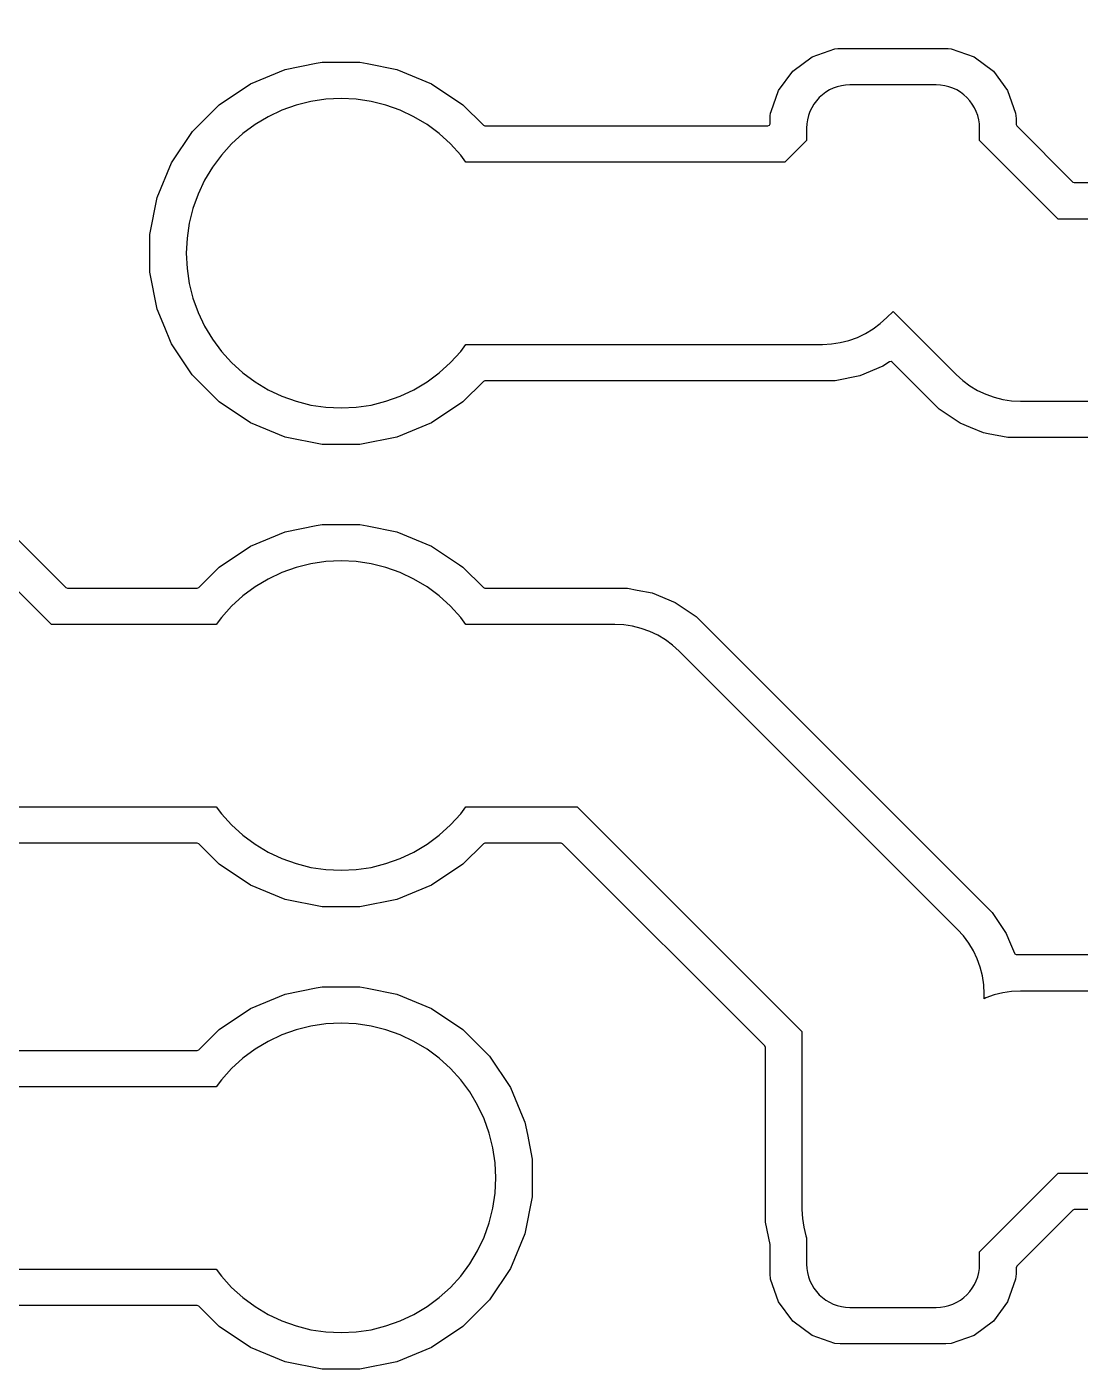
# Model space of a CAD drawing. Header units: metres. Extents: x 44.9 to 117.2, y -105.5 to -49.4.
# Drawn here: x 79.81 to 85.59, y -83.58 to -76.21 of the extents above; entities that cross this region are included whole.
import ezdxf

# ---------------------------------------------------------------- set-up
doc = ezdxf.new("R2010")
doc.units = ezdxf.units.M

msp = doc.modelspace()

# ---------------------------------------------------------------- linework, layer by layer
for points in [[(74.3299, -73.5932), (80.0228, -79.2861), (80.0309, -79.2895), (80.7441, -79.2895), (80.7522, -79.2861), (80.8643, -79.174), (80.8643, -79.174), (80.8643, -79.174), (80.8643, -79.174), (80.8643, -79.174), (80.8643, -79.174), (81.0364, -79.0591), (81.0364, -79.0591), (81.0364, -79.0591), (81.0364, -79.0591), (81.0364, -79.0591), (81.0364, -79.0591), (81.2276, -78.9799), (81.2276, -78.9799), (81.2276, -78.9799), (81.2276, -78.9799), (81.2276, -78.9799), (81.2276, -78.9799), (81.2276, -78.9799), (81.2276, -78.9799), (81.397, -78.9462), (81.4305, -78.9395), (81.4305, -78.9395), (81.4305, -78.9395), (81.4305, -78.9395), (81.4305, -78.9395), (81.4305, -78.9395), (81.6375, -78.9395), (81.6375, -78.9395), (81.6375, -78.9395), (81.6375, -78.9395), (81.6375, -78.9395), (81.6375, -78.9395), (81.6776, -78.9475), (81.8404, -78.9799), (81.8404, -78.9799), (81.8404, -78.9799), (81.8404, -78.9799), (81.8404, -78.9799), (81.8404, -78.9799), (81.8404, -78.9799), (81.8404, -78.9799), (82.0316, -79.0591), (82.0316, -79.0591), (82.0316, -79.0591), (82.0316, -79.0591), (82.0316, -79.0591), (82.0316, -79.0591), (82.1849, -79.1615), (82.2037, -79.174), (82.2037, -79.174), (82.2037, -79.174), (82.2037, -79.174), (82.2037, -79.174), (82.2037, -79.174), (82.3158, -79.2861), (82.3239, -79.2895), (83.107, -79.2895), (83.107, -79.2895), (83.107, -79.2895), (83.107, -79.2895), (83.107, -79.2895), (83.107, -79.2895), (83.1608, -79.3002), (83.2423, -79.3164), (83.2423, -79.3164), (83.2423, -79.3164), (83.2423, -79.3164), (83.2423, -79.3164), (83.2423, -79.3164), (83.3698, -79.3692), (83.3698, -79.3692), (83.3698, -79.3692), (83.3698, -79.3692), (83.3698, -79.3692), (83.3698, -79.3692), (83.4845, -79.4459), (83.4845, -79.4459), (83.4845, -79.4459), (83.4845, -79.4459), (83.4845, -79.4459), (83.4845, -79.4459), (83.4845, -79.4459), (83.4845, -79.4459), (85.0125, -80.9739), (85.1101, -81.0715), (85.1101, -81.0715), (85.1101, -81.0715), (85.1101, -81.0715), (85.1101, -81.0715), (85.1101, -81.0715), (85.1868, -81.1862), (85.1868, -81.1862), (85.1868, -81.1862), (85.1868, -81.1862), (85.1868, -81.1862), (85.1868, -81.1862), (85.2002, -81.2185), (85.221, -81.2689), (85.2322, -81.2959), (85.2347, -81.2996), (85.2428, -81.303), (86.1028, -81.303)], [(86.2222, -81.5032), (85.266, -81.5032), (85.217, -81.5057), (85.1684, -81.5129), (85.1208, -81.5248), (85.0746, -81.5413), (85.0663, -81.5453), (85.0663, -81.5453), (85.0663, -81.5453), (85.0663, -81.5453), (85.0663, -81.5453), (85.0663, -81.5453), (85.0663, -81.5453), (85.0663, -81.5453), (85.0663, -81.5453), (85.0663, -81.5453), (85.0663, -81.5453), (85.0663, -81.5453), (85.0663, -81.5453), (85.0663, -81.5453), (85.0663, -81.5453), (85.0663, -81.5453), (85.0663, -81.5453), (85.0663, -81.5453), (85.0663, -81.5453), (85.0663, -81.5453), (85.0663, -81.5453), (85.0663, -81.5453), (85.0663, -81.5453), (85.0663, -81.5453), (85.0663, -81.5453), (85.0663, -81.5453), (85.0663, -81.5453), (85.0663, -81.5453), (85.0663, -81.5453), (85.0663, -81.5453), (85.0663, -81.5453), (85.0663, -81.5453), (85.0663, -81.5453), (85.0663, -81.5453), (85.0663, -81.5453), (85.0663, -81.5453), (85.0663, -81.5453), (85.0663, -81.5453), (85.0663, -81.5453), (85.0663, -81.5453), (85.0663, -81.5453), (85.0663, -81.5453), (85.0663, -81.518), (85.0638, -81.469), (85.0566, -81.4204), (85.0447, -81.3728), (85.0282, -81.3266), (85.0072, -81.2822), (84.9819, -81.2401), (84.9527, -81.2006), (84.9197, -81.1643), (83.3917, -79.6363), (83.3554, -79.6033), (83.3159, -79.5741), (83.2738, -79.5488), (83.2294, -79.5278), (83.1832, -79.5113), (83.1832, -79.5113), (83.1356, -79.4994), (83.087, -79.4922), (83.038, -79.4897), (82.22, -79.4897), (82.22, -79.4897), (82.22, -79.4897), (82.22, -79.4897), (82.22, -79.4897), (82.22, -79.4897), (82.22, -79.4897), (82.22, -79.4897), (82.22, -79.4897), (82.22, -79.4897), (82.22, -79.4897), (82.22, -79.4897), (82.22, -79.4897), (82.22, -79.4897), (82.22, -79.4897), (82.22, -79.4897), (82.22, -79.4897), (82.22, -79.4897), (82.22, -79.4897), (82.22, -79.4897), (82.22, -79.4897), (82.22, -79.4897), (82.1911, -79.4508), (82.135, -79.389), (82.0732, -79.3329), (82.0062, -79.2833), (81.9347, -79.2404), (81.8593, -79.2047), (81.7807, -79.1766), (81.7807, -79.1766), (81.6998, -79.1563), (81.6173, -79.1441), (81.534, -79.14), (81.4507, -79.1441), (81.3682, -79.1563), (81.2873, -79.1766), (81.2087, -79.2047), (81.1333, -79.2404), (81.0618, -79.2833), (80.9948, -79.3329), (80.933, -79.389), (80.8769, -79.4508), (80.848, -79.4897), (80.848, -79.4897), (80.848, -79.4897), (80.848, -79.4897), (80.848, -79.4897), (80.848, -79.4897), (80.848, -79.4897), (80.848, -79.4897), (80.848, -79.4897), (80.848, -79.4897), (80.848, -79.4897), (80.848, -79.4897), (80.848, -79.4897), (80.848, -79.4897), (80.848, -79.4897), (80.848, -79.4897), (80.848, -79.4897), (80.848, -79.4897), (80.848, -79.4897), (80.848, -79.4897), (80.848, -79.4897), (80.848, -79.4897), (79.9432, -79.4897), (79.9432, -79.4897), (79.9432, -79.4897), (79.9432, -79.4897), (79.9432, -79.4897), (79.9432, -79.4897), (79.9432, -79.4897), (79.9432, -79.4897), (79.9432, -79.4897), (79.9432, -79.4897), (79.9432, -79.4897), (79.9432, -79.4897), (79.9432, -79.4897), (79.9432, -79.4897), (79.9432, -79.4897), (79.9432, -79.4897), (79.9432, -79.4897), (79.9432, -79.4897), (74.1254, -73.672)], [(80.4835, -77.3465), (80.5239, -77.1436), (80.5239, -77.1436), (80.5239, -77.1436), (80.5239, -77.1436), (80.5239, -77.1436), (80.5239, -77.1436), (80.5239, -77.1436), (80.5239, -77.1436), (80.6031, -76.9524), (80.6031, -76.9524), (80.6031, -76.9524), (80.6031, -76.9524), (80.6031, -76.9524), (80.6031, -76.9524), (80.718, -76.7803), (80.718, -76.7803), (80.718, -76.7803), (80.718, -76.7803), (80.718, -76.7803), (80.718, -76.7803), (80.8643, -76.634), (80.8643, -76.634), (80.8643, -76.634), (80.8643, -76.634), (80.8643, -76.634), (80.8643, -76.634), (81.0364, -76.5191), (81.0364, -76.5191), (81.0364, -76.5191), (81.0364, -76.5191), (81.0364, -76.5191), (81.0364, -76.5191), (81.2276, -76.4399), (81.2276, -76.4399), (81.2276, -76.4399), (81.2276, -76.4399), (81.2276, -76.4399), (81.2276, -76.4399), (81.2276, -76.4399), (81.2276, -76.4399), (81.397, -76.4062), (81.4305, -76.3995), (81.4305, -76.3995), (81.4305, -76.3995), (81.4305, -76.3995), (81.4305, -76.3995), (81.4305, -76.3995), (81.6375, -76.3995), (81.6375, -76.3995), (81.6375, -76.3995), (81.6375, -76.3995), (81.6375, -76.3995), (81.6375, -76.3995), (81.6776, -76.4075), (81.8404, -76.4399), (81.8404, -76.4399), (81.8404, -76.4399), (81.8404, -76.4399), (81.8404, -76.4399), (81.8404, -76.4399), (81.8404, -76.4399), (81.8404, -76.4399), (82.0316, -76.5191), (82.0316, -76.5191), (82.0316, -76.5191), (82.0316, -76.5191), (82.0316, -76.5191), (82.0316, -76.5191), (82.2037, -76.634), (82.2037, -76.634), (82.2037, -76.634), (82.2037, -76.634), (82.2037, -76.634), (82.2037, -76.634), (82.2037, -76.634), (82.2037, -76.634), (82.3158, -76.7461), (82.3239, -76.7495), (83.879, -76.7495), (83.8871, -76.7461), (83.8905, -76.738), (83.8905, -76.7097), (83.8905, -76.7097), (83.8905, -76.7097), (83.8905, -76.7097), (83.8918, -76.6957), (83.8933, -76.6802), (83.8933, -76.6802), (83.8933, -76.6802), (83.8933, -76.6802), (83.8933, -76.6802), (83.8933, -76.6802), (83.8964, -76.6711), (83.9369, -76.5555), (83.9369, -76.5555), (83.9369, -76.5555), (83.9369, -76.5555), (83.9369, -76.5555), (83.9369, -76.5555), (83.9369, -76.5555), (83.9369, -76.5555), (84.0153, -76.4493), (84.0153, -76.4493), (84.0153, -76.4493), (84.0153, -76.4493), (84.0153, -76.4493), (84.0153, -76.4493), (84.0153, -76.4493), (84.0153, -76.4493), (84.0153, -76.4493), (84.0153, -76.4493), (84.0153, -76.4493), (84.0153, -76.4493), (84.1215, -76.3709), (84.1215, -76.3709), (84.1215, -76.3709), (84.1215, -76.3709), (84.1215, -76.3709), (84.1215, -76.3709), (84.1215, -76.3709), (84.1215, -76.3709), (84.2461, -76.3273), (84.2461, -76.3273), (84.2461, -76.3273), (84.2461, -76.3273), (84.2461, -76.3273), (84.2461, -76.3273), (84.2461, -76.3273), (84.2461, -76.3273), (84.2461, -76.3273), (84.2461, -76.3273), (84.2461, -76.3273), (84.2461, -76.3273), (84.2461, -76.3273), (84.2461, -76.3273), (84.2461, -76.3273), (84.2461, -76.3273), (84.2461, -76.3273), (84.2461, -76.3273), (84.2461, -76.3273), (84.2462, -76.3273), (84.2617, -76.3258), (84.2757, -76.3245), (84.2757, -76.3245), (84.2757, -76.3245), (84.2757, -76.3245), (84.8563, -76.3245), (84.8563, -76.3245), (84.8563, -76.3245), (84.8563, -76.3245), (84.8679, -76.3256), (84.8858, -76.3273), (84.8858, -76.3273), (84.8858, -76.3273), (84.8858, -76.3273), (84.8858, -76.3273), (84.8858, -76.3273), (85.0105, -76.3709), (85.0105, -76.3709), (85.0105, -76.3709), (85.0105, -76.3709), (85.0105, -76.3709), (85.0105, -76.3709), (85.0105, -76.3709), (85.0105, -76.3709), (85.1167, -76.4493), (85.1167, -76.4493), (85.1167, -76.4493), (85.1167, -76.4493), (85.1167, -76.4493), (85.1167, -76.4493), (85.1167, -76.4493), (85.1167, -76.4493), (85.1951, -76.5555), (85.1951, -76.5555), (85.1951, -76.5555), (85.1951, -76.5555), (85.1951, -76.5555), (85.1951, -76.5555), (85.1951, -76.5555), (85.1951, -76.5555), (85.2387, -76.6802), (85.2387, -76.6802), (85.2387, -76.6802), (85.2387, -76.6802), (85.2387, -76.6802), (85.2387, -76.6802), (85.2415, -76.7097), (85.2415, -76.7097), (85.2415, -76.7097), (85.2415, -76.7097), (85.2415, -76.7426), (85.2449, -76.7507), (85.5528, -77.0586), (85.5609, -77.062), (85.8488, -77.062)], [(85.9682, -77.2622), (85.4732, -77.2622), (85.4732, -77.2622), (85.4732, -77.2622), (85.4732, -77.2622), (85.4732, -77.2622), (85.4732, -77.2622), (85.4732, -77.2622), (85.4732, -77.2622), (85.4732, -77.2622), (85.4732, -77.2622), (85.4732, -77.2622), (85.4732, -77.2622), (85.4732, -77.2622), (85.4732, -77.2622), (85.4732, -77.2622), (85.4732, -77.2622), (85.4732, -77.2622), (85.4732, -77.2622), (85.041, -76.83), (85.041, -76.83), (85.041, -76.83), (85.041, -76.83), (85.041, -76.83), (85.041, -76.83), (85.041, -76.83), (85.041, -76.83), (85.041, -76.83), (85.041, -76.83), (85.041, -76.83), (85.041, -76.83), (85.041, -76.83), (85.041, -76.83), (85.041, -76.83), (85.041, -76.83), (85.041, -76.83), (85.041, -76.83), (85.041, -76.7625), (85.0399, -76.7392), (85.0364, -76.7162), (85.0308, -76.6936), (85.0229, -76.6716), (85.013, -76.6505), (85.001, -76.6306), (84.9871, -76.6118), (84.9714, -76.5946), (84.9542, -76.5789), (84.9354, -76.565), (84.9155, -76.553), (84.8944, -76.5431), (84.8724, -76.5352), (84.8724, -76.5352), (84.8498, -76.5296), (84.8268, -76.5261), (84.8035, -76.525), (84.3285, -76.525), (84.3052, -76.5261), (84.2822, -76.5296), (84.2596, -76.5352), (84.2376, -76.5431), (84.2165, -76.553), (84.1966, -76.565), (84.1778, -76.5789), (84.1606, -76.5946), (84.1449, -76.6118), (84.131, -76.6306), (84.119, -76.6505), (84.1091, -76.6716), (84.1012, -76.6936), (84.1012, -76.6936), (84.0956, -76.7162), (84.0921, -76.7392), (84.091, -76.7625), (84.091, -76.83), (84.091, -76.83), (84.091, -76.83), (84.091, -76.83), (84.091, -76.83), (84.091, -76.83), (84.091, -76.83), (84.091, -76.83), (84.091, -76.83), (84.091, -76.83), (84.091, -76.83), (84.091, -76.83), (84.091, -76.83), (84.091, -76.83), (84.091, -76.83), (84.091, -76.83), (84.091, -76.83), (84.091, -76.83), (83.9713, -76.9497), (83.9713, -76.9497), (83.9713, -76.9497), (83.9713, -76.9497), (83.9713, -76.9497), (83.9713, -76.9497), (83.9713, -76.9497), (83.9713, -76.9497), (83.9713, -76.9497), (83.9713, -76.9497), (83.9713, -76.9497), (83.9713, -76.9497), (83.9713, -76.9497), (83.9713, -76.9497), (83.9713, -76.9497), (83.9713, -76.9497), (83.9713, -76.9497), (83.9713, -76.9497), (82.22, -76.9497), (82.22, -76.9497), (82.22, -76.9497), (82.22, -76.9497), (82.22, -76.9497), (82.22, -76.9497), (82.22, -76.9497), (82.22, -76.9497), (82.22, -76.9497), (82.22, -76.9497), (82.22, -76.9497), (82.22, -76.9497), (82.22, -76.9497), (82.22, -76.9497), (82.22, -76.9497), (82.22, -76.9497), (82.22, -76.9497), (82.22, -76.9497), (82.22, -76.9497), (82.22, -76.9497), (82.22, -76.9497), (82.22, -76.9497), (82.1911, -76.9108), (82.135, -76.849), (82.0732, -76.7929), (82.0062, -76.7433), (81.9347, -76.7004), (81.8593, -76.6647), (81.7807, -76.6366), (81.7807, -76.6366), (81.6998, -76.6163), (81.6173, -76.6041), (81.534, -76.6), (81.4507, -76.6041), (81.3682, -76.6163), (81.2873, -76.6366), (81.2087, -76.6647), (81.1333, -76.7004), (81.0618, -76.7433), (80.9948, -76.7929), (80.933, -76.849), (80.8769, -76.9108), (80.8273, -76.9778), (80.7844, -77.0493), (80.7487, -77.1247), (80.7206, -77.2033), (80.7206, -77.2033), (80.7003, -77.2842), (80.6881, -77.3667), (80.684, -77.45), (80.6881, -77.5333)], [(85.8488, -78.463), (85.197, -78.463), (85.197, -78.463), (85.197, -78.463), (85.197, -78.463), (85.197, -78.463), (85.197, -78.463), (85.0886, -78.4414), (85.0617, -78.4361), (85.0617, -78.4361), (85.0617, -78.4361), (85.0617, -78.4361), (85.0617, -78.4361), (85.0617, -78.4361), (84.9913, -78.4069), (84.9342, -78.3833), (84.9342, -78.3833), (84.9342, -78.3833), (84.9342, -78.3833), (84.9342, -78.3833), (84.9342, -78.3833), (84.8195, -78.3066), (84.8195, -78.3066), (84.8195, -78.3066), (84.8195, -78.3066), (84.8195, -78.3066), (84.8195, -78.3066), (84.6429, -78.1301), (84.5609, -78.0481), (84.555, -78.0449), (84.5464, -78.0467), (84.5103, -78.0708), (84.5103, -78.0708), (84.5103, -78.0708), (84.5103, -78.0708), (84.5103, -78.0708), (84.5103, -78.0708), (84.3828, -78.1236), (84.3828, -78.1236), (84.3828, -78.1236), (84.3828, -78.1236), (84.3828, -78.1236), (84.3828, -78.1236), (84.2475, -78.1505), (84.2475, -78.1505), (84.2475, -78.1505), (84.2475, -78.1505), (84.2475, -78.1505), (84.2475, -78.1505), (82.3239, -78.1505), (82.3158, -78.1539), (82.2037, -78.266), (82.2037, -78.266), (82.2037, -78.266), (82.2037, -78.266), (82.2037, -78.266), (82.2037, -78.266), (82.0316, -78.3809), (82.0316, -78.3809), (82.0316, -78.3809), (82.0316, -78.3809), (82.0316, -78.3809), (82.0316, -78.3809), (81.8404, -78.4601), (81.8404, -78.4601), (81.8404, -78.4601), (81.8404, -78.4601), (81.8404, -78.4601), (81.8404, -78.4601), (81.6375, -78.5005), (81.6375, -78.5005), (81.6375, -78.5005), (81.6375, -78.5005), (81.6375, -78.5005), (81.6375, -78.5005), (81.4305, -78.5005), (81.4305, -78.5005), (81.4305, -78.5005), (81.4305, -78.5005), (81.4305, -78.5005), (81.4305, -78.5005), (81.2276, -78.4601), (81.2276, -78.4601), (81.2276, -78.4601), (81.2276, -78.4601), (81.2276, -78.4601), (81.2276, -78.4601), (81.0364, -78.3809), (81.0364, -78.3809), (81.0364, -78.3809), (81.0364, -78.3809), (81.0364, -78.3809), (81.0364, -78.3809), (80.8643, -78.266), (80.8643, -78.266), (80.8643, -78.266), (80.8643, -78.266), (80.8643, -78.266), (80.8643, -78.266), (80.718, -78.1197), (80.718, -78.1197), (80.718, -78.1197), (80.718, -78.1197), (80.718, -78.1197), (80.718, -78.1197), (80.7164, -78.1173), (80.6031, -77.9476), (80.6031, -77.9476), (80.6031, -77.9476), (80.6031, -77.9476), (80.6031, -77.9476), (80.6031, -77.9476), (80.598, -77.9353), (80.5655, -77.8569), (80.5239, -77.7564), (80.5239, -77.7564), (80.5239, -77.7564), (80.5239, -77.7564), (80.5239, -77.7564), (80.5239, -77.7564), (80.5239, -77.7564), (80.5239, -77.7564), (80.4835, -77.5535), (80.4835, -77.5535), (80.4835, -77.5535), (80.4835, -77.5535), (80.4835, -77.5535), (80.4835, -77.5535), (80.4835, -77.3465), (80.4835, -77.3465), (80.4835, -77.3465), (80.4835, -77.3465), (80.4835, -77.3465), (80.4835, -77.3465)], [(80.6881, -77.5333), (80.7003, -77.6158), (80.7206, -77.6967), (80.7487, -77.7753), (80.7844, -77.8507), (80.8273, -77.9222), (80.8769, -77.9892), (80.933, -78.051), (80.9948, -78.1071), (81.0618, -78.1567), (81.1333, -78.1996), (81.2087, -78.2353), (81.2873, -78.2634), (81.2873, -78.2634), (81.3682, -78.2837), (81.4507, -78.2959), (81.534, -78.3), (81.6173, -78.2959), (81.6998, -78.2837), (81.7807, -78.2634), (81.8593, -78.2353), (81.9347, -78.1996), (82.0062, -78.1567), (82.0732, -78.1071), (82.135, -78.051), (82.1911, -77.9892), (82.22, -77.9503), (82.22, -77.9503), (82.22, -77.9503), (82.22, -77.9503), (82.22, -77.9503), (82.22, -77.9503), (82.22, -77.9503), (82.22, -77.9503), (82.22, -77.9503), (82.22, -77.9503), (82.22, -77.9503), (82.22, -77.9503), (82.22, -77.9503), (82.22, -77.9503), (82.22, -77.9503), (82.22, -77.9503), (82.22, -77.9503), (82.22, -77.9503), (82.22, -77.9503), (82.22, -77.9503), (82.22, -77.9503), (82.22, -77.9503), (84.1785, -77.9503), (84.2275, -77.9478), (84.2761, -77.9406), (84.3237, -77.9287), (84.3699, -77.9122), (84.4143, -77.8912), (84.4564, -77.8659), (84.4959, -77.8367), (84.5322, -77.8037), (84.566, -77.77), (84.566, -77.77), (84.566, -77.77), (84.566, -77.77), (84.566, -77.77), (84.566, -77.77), (84.566, -77.77), (84.566, -77.77), (84.566, -77.77), (84.566, -77.77), (84.566, -77.77), (84.566, -77.77), (84.566, -77.77), (84.566, -77.77), (84.566, -77.77), (84.566, -77.77), (84.566, -77.77), (84.566, -77.77), (84.566, -77.77), (84.566, -77.77), (84.566, -77.77), (84.566, -77.77), (84.566, -77.77), (84.566, -77.77), (84.566, -77.77), (84.566, -77.77), (84.566, -77.77), (84.566, -77.77), (84.566, -77.77), (84.566, -77.77), (84.566, -77.77), (84.566, -77.77), (84.566, -77.77), (84.566, -77.77), (84.9123, -78.1162), (84.9486, -78.1492), (84.9881, -78.1784), (85.0302, -78.2037), (85.0746, -78.2247), (85.1208, -78.2412), (85.1208, -78.2412), (85.1684, -78.2531), (85.217, -78.2603), (85.266, -78.2628), (85.9682, -78.2628)], [(79.736, -80.4903), (80.848, -80.4903), (80.848, -80.4903), (80.848, -80.4903), (80.848, -80.4903), (80.848, -80.4903), (80.848, -80.4903), (80.848, -80.4903), (80.848, -80.4903), (80.848, -80.4903), (80.848, -80.4903), (80.848, -80.4903), (80.848, -80.4903), (80.848, -80.4903), (80.848, -80.4903), (80.848, -80.4903), (80.848, -80.4903), (80.848, -80.4903), (80.848, -80.4903), (80.848, -80.4903), (80.848, -80.4903), (80.848, -80.4903), (80.848, -80.4903), (80.8769, -80.5292), (80.933, -80.591), (80.9948, -80.6471), (81.0618, -80.6967), (81.1333, -80.7396), (81.2087, -80.7753), (81.2873, -80.8034), (81.2873, -80.8034), (81.3682, -80.8237), (81.4507, -80.8359), (81.534, -80.84), (81.6173, -80.8359), (81.6998, -80.8237), (81.7807, -80.8034), (81.8593, -80.7753), (81.9347, -80.7396), (82.0062, -80.6967), (82.0732, -80.6471), (82.135, -80.591), (82.1911, -80.5292), (82.22, -80.4903), (82.22, -80.4903), (82.22, -80.4903), (82.22, -80.4903), (82.22, -80.4903), (82.22, -80.4903), (82.22, -80.4903), (82.22, -80.4903), (82.22, -80.4903), (82.22, -80.4903), (82.22, -80.4903), (82.22, -80.4903), (82.22, -80.4903), (82.22, -80.4903), (82.22, -80.4903), (82.22, -80.4903), (82.22, -80.4903), (82.22, -80.4903), (82.22, -80.4903), (82.22, -80.4903), (82.22, -80.4903), (82.22, -80.4903), (82.8308, -80.4903), (82.8308, -80.4903), (82.8308, -80.4903), (82.8308, -80.4903), (82.8308, -80.4903), (82.8308, -80.4903), (82.8308, -80.4903), (82.8308, -80.4903), (82.8308, -80.4903), (82.8308, -80.4903), (82.8308, -80.4903), (82.8308, -80.4903), (82.8308, -80.4903), (82.8308, -80.4903), (82.8308, -80.4903), (82.8308, -80.4903), (82.8308, -80.4903), (82.8308, -80.4903), (84.0657, -81.7252), (84.0657, -81.7252), (84.0657, -81.7252), (84.0657, -81.7252), (84.0657, -81.7252), (84.0657, -81.7252), (84.0657, -81.7252), (84.0657, -81.7252), (84.0657, -81.7252), (84.0657, -81.7252), (84.0657, -81.7252), (84.0657, -81.7252), (84.0657, -81.7252), (84.0657, -81.7252), (84.0657, -81.7252), (84.0657, -81.7252), (84.0657, -81.7252), (84.0657, -81.7252), (84.0657, -82.7035), (84.0682, -82.7525), (84.0754, -82.8011), (84.0873, -82.8487), (84.091, -82.8591), (84.091, -82.8591), (84.091, -82.8591), (84.091, -82.8591), (84.091, -82.8591), (84.091, -82.8591), (84.091, -82.8591), (84.091, -82.8591), (84.091, -83.0035), (84.0921, -83.0268), (84.0956, -83.0498), (84.1012, -83.0724), (84.1091, -83.0944), (84.119, -83.1155), (84.131, -83.1354), (84.1449, -83.1542), (84.1606, -83.1714), (84.1778, -83.1871), (84.1966, -83.201), (84.2165, -83.213), (84.2376, -83.2229), (84.2596, -83.2308), (84.2596, -83.2308), (84.2822, -83.2364), (84.3052, -83.2399), (84.3285, -83.241), (84.8035, -83.241), (84.8268, -83.2399), (84.8498, -83.2364), (84.8724, -83.2308), (84.8944, -83.2229), (84.9155, -83.213), (84.9354, -83.201), (84.9542, -83.1871), (84.9714, -83.1714), (84.9871, -83.1542), (85.001, -83.1354), (85.013, -83.1155), (85.0229, -83.0944), (85.0308, -83.0724), (85.0308, -83.0724), (85.0364, -83.0498), (85.0399, -83.0268), (85.041, -83.0035), (85.041, -82.936), (85.041, -82.936), (85.041, -82.936), (85.041, -82.936), (85.041, -82.936), (85.041, -82.936), (85.041, -82.936), (85.041, -82.936), (85.041, -82.936), (85.041, -82.936), (85.041, -82.936), (85.041, -82.936), (85.041, -82.936), (85.041, -82.936), (85.041, -82.936), (85.041, -82.936), (85.041, -82.936), (85.041, -82.936), (85.4732, -82.5038), (85.4732, -82.5038), (85.4732, -82.5038), (85.4732, -82.5038), (85.4732, -82.5038), (85.4732, -82.5038), (85.4732, -82.5038), (85.4732, -82.5038), (85.4732, -82.5038), (85.4732, -82.5038), (85.4732, -82.5038), (85.4732, -82.5038), (85.4732, -82.5038), (85.4732, -82.5038), (85.4732, -82.5038), (85.4732, -82.5038), (85.4732, -82.5038), (85.4732, -82.5038), (86.2222, -82.5038)], [(86.1028, -82.704), (85.5609, -82.704), (85.5528, -82.7074), (85.2449, -83.0153), (85.2415, -83.0234), (85.2415, -83.0563), (85.2415, -83.0563), (85.2415, -83.0563), (85.2415, -83.0563), (85.2387, -83.0858), (85.2387, -83.0858), (85.2387, -83.0858), (85.2387, -83.0858), (85.2387, -83.0858), (85.2387, -83.0858), (85.1951, -83.2105), (85.1951, -83.2105), (85.1951, -83.2105), (85.1951, -83.2105), (85.1951, -83.2105), (85.1951, -83.2105), (85.1951, -83.2105), (85.1951, -83.2105), (85.1167, -83.3167), (85.1167, -83.3167), (85.1167, -83.3167), (85.1167, -83.3167), (85.1167, -83.3167), (85.1167, -83.3167), (85.1167, -83.3167), (85.1167, -83.3167), (85.0105, -83.3951), (85.0105, -83.3951), (85.0105, -83.3951), (85.0105, -83.3951), (85.0105, -83.3951), (85.0105, -83.3951), (85.0105, -83.3951), (85.0105, -83.3951), (84.8858, -83.4387), (84.8858, -83.4387), (84.8858, -83.4387), (84.8858, -83.4387), (84.8858, -83.4387), (84.8858, -83.4387), (84.8563, -83.4415), (84.8563, -83.4415), (84.8563, -83.4415), (84.8563, -83.4415), (84.2757, -83.4415), (84.2757, -83.4415), (84.2757, -83.4415), (84.2757, -83.4415), (84.2462, -83.4387), (84.2462, -83.4387), (84.2462, -83.4387), (84.2462, -83.4387), (84.2462, -83.4387), (84.2462, -83.4387), (84.1215, -83.3951), (84.1215, -83.3951), (84.1215, -83.3951), (84.1215, -83.3951), (84.1215, -83.3951), (84.1215, -83.3951), (84.1215, -83.3951), (84.1215, -83.3951), (84.0153, -83.3167), (84.0153, -83.3167), (84.0153, -83.3167), (84.0153, -83.3167), (84.0153, -83.3167), (84.0153, -83.3167), (84.0153, -83.3167), (84.0153, -83.3167), (83.9369, -83.2105), (83.9369, -83.2105), (83.9369, -83.2105), (83.9369, -83.2105), (83.9369, -83.2105), (83.9369, -83.2105), (83.9369, -83.2105), (83.9369, -83.2105), (83.8933, -83.0858), (83.8933, -83.0858), (83.8933, -83.0858), (83.8933, -83.0858), (83.8933, -83.0858), (83.8933, -83.0858), (83.8905, -83.0563), (83.8905, -83.0563), (83.8905, -83.0563), (83.8905, -83.0563), (83.8905, -82.8993), (83.8903, -82.8971), (83.89, -82.8957), (83.8655, -82.7725), (83.8655, -82.7725), (83.8655, -82.7725), (83.8655, -82.7725), (83.8655, -82.7725), (83.8655, -82.7725), (83.8655, -81.8129), (83.8621, -81.8048), (82.7512, -80.6939), (82.7431, -80.6905), (82.3239, -80.6905), (82.3158, -80.6939), (82.2037, -80.806), (82.2037, -80.806), (82.2037, -80.806), (82.2037, -80.806), (82.2037, -80.806), (82.2037, -80.806), (82.0316, -80.9209), (82.0316, -80.9209), (82.0316, -80.9209), (82.0316, -80.9209), (82.0316, -80.9209), (82.0316, -80.9209), (81.8404, -81.0001), (81.8404, -81.0001), (81.8404, -81.0001), (81.8404, -81.0001), (81.8404, -81.0001), (81.8404, -81.0001), (81.6375, -81.0405), (81.6375, -81.0405), (81.6375, -81.0405), (81.6375, -81.0405), (81.6375, -81.0405), (81.6375, -81.0405), (81.4305, -81.0405), (81.4305, -81.0405), (81.4305, -81.0405), (81.4305, -81.0405), (81.4305, -81.0405), (81.4305, -81.0405), (81.2276, -81.0001), (81.2276, -81.0001), (81.2276, -81.0001), (81.2276, -81.0001), (81.2276, -81.0001), (81.2276, -81.0001), (81.0364, -80.9209), (81.0364, -80.9209), (81.0364, -80.9209), (81.0364, -80.9209), (81.0364, -80.9209), (81.0364, -80.9209), (80.8643, -80.806), (80.8643, -80.806), (80.8643, -80.806), (80.8643, -80.806), (80.8643, -80.806), (80.8643, -80.806), (80.7522, -80.6939), (80.7441, -80.6905), (79.667, -80.6905)], [(77.4909, -81.8295), (80.7441, -81.8295), (80.7522, -81.8261), (80.8643, -81.714), (80.8643, -81.714), (80.8643, -81.714), (80.8643, -81.714), (80.8643, -81.714), (80.8643, -81.714), (81.0364, -81.5991), (81.0364, -81.5991), (81.0364, -81.5991), (81.0364, -81.5991), (81.0364, -81.5991), (81.0364, -81.5991), (81.2276, -81.5199), (81.2276, -81.5199), (81.2276, -81.5199), (81.2276, -81.5199), (81.2276, -81.5199), (81.2276, -81.5199), (81.2276, -81.5199), (81.2276, -81.5199), (81.397, -81.4862), (81.4305, -81.4795), (81.4305, -81.4795), (81.4305, -81.4795), (81.4305, -81.4795), (81.4305, -81.4795), (81.4305, -81.4795), (81.6375, -81.4795), (81.6375, -81.4795), (81.6375, -81.4795), (81.6375, -81.4795), (81.6375, -81.4795), (81.6375, -81.4795), (81.6776, -81.4875), (81.8404, -81.5199), (81.8404, -81.5199), (81.8404, -81.5199), (81.8404, -81.5199), (81.8404, -81.5199), (81.8404, -81.5199), (81.8404, -81.5199), (81.8404, -81.5199), (82.0316, -81.5991), (82.0316, -81.5991), (82.0316, -81.5991), (82.0316, -81.5991), (82.0316, -81.5991), (82.0316, -81.5991), (82.2037, -81.714), (82.2037, -81.714), (82.2037, -81.714), (82.2037, -81.714), (82.2037, -81.714), (82.2037, -81.714), (82.2037, -81.714), (82.2037, -81.714), (82.35, -81.8603), (82.35, -81.8603), (82.35, -81.8603), (82.35, -81.8603), (82.35, -81.8603), (82.35, -81.8603), (82.4649, -82.0324), (82.4649, -82.0324), (82.4649, -82.0324), (82.4649, -82.0324), (82.4649, -82.0324), (82.4649, -82.0324), (82.5295, -82.1883), (82.5441, -82.2236), (82.5441, -82.2236), (82.5441, -82.2236), (82.5441, -82.2236), (82.5441, -82.2236), (82.5441, -82.2236), (82.5441, -82.2236), (82.5441, -82.2236), (82.5576, -82.2913), (82.5845, -82.4265), (82.5845, -82.4265), (82.5845, -82.4265), (82.5845, -82.4265), (82.5845, -82.4265), (82.5845, -82.4265), (82.5845, -82.6335), (82.5845, -82.6335), (82.5845, -82.6335), (82.5845, -82.6335), (82.5845, -82.6335), (82.5845, -82.6335), (82.5441, -82.8364), (82.5441, -82.8364), (82.5441, -82.8364), (82.5441, -82.8364), (82.5441, -82.8364), (82.5441, -82.8364), (82.4649, -83.0276), (82.4649, -83.0276), (82.4649, -83.0276), (82.4649, -83.0276), (82.4649, -83.0276), (82.4649, -83.0276), (82.35, -83.1997), (82.35, -83.1997), (82.35, -83.1997), (82.35, -83.1997), (82.35, -83.1997), (82.35, -83.1997), (82.2037, -83.346), (82.2037, -83.346), (82.2037, -83.346), (82.2037, -83.346), (82.2037, -83.346), (82.2037, -83.346), (82.0316, -83.4609), (82.0316, -83.4609), (82.0316, -83.4609), (82.0316, -83.4609), (82.0316, -83.4609), (82.0316, -83.4609), (81.8404, -83.5401), (81.8404, -83.5401), (81.8404, -83.5401), (81.8404, -83.5401), (81.8404, -83.5401), (81.8404, -83.5401), (81.6375, -83.5805), (81.6375, -83.5805), (81.6375, -83.5805), (81.6375, -83.5805), (81.6375, -83.5805), (81.6375, -83.5805), (81.4305, -83.5805), (81.4305, -83.5805), (81.4305, -83.5805), (81.4305, -83.5805), (81.4305, -83.5805), (81.4305, -83.5805), (81.2276, -83.5401), (81.2276, -83.5401), (81.2276, -83.5401), (81.2276, -83.5401), (81.2276, -83.5401), (81.2276, -83.5401), (81.0364, -83.4609), (81.0364, -83.4609), (81.0364, -83.4609), (81.0364, -83.4609), (81.0364, -83.4609), (81.0364, -83.4609), (80.8643, -83.346), (80.8643, -83.346), (80.8643, -83.346), (80.8643, -83.346), (80.8643, -83.346), (80.8643, -83.346), (80.7522, -83.2339), (80.7441, -83.2305), (79.2889, -83.2305)], [(79.2012, -83.0303), (80.848, -83.0303), (80.848, -83.0303), (80.848, -83.0303), (80.848, -83.0303), (80.848, -83.0303), (80.848, -83.0303), (80.848, -83.0303), (80.848, -83.0303), (80.848, -83.0303), (80.848, -83.0303), (80.848, -83.0303), (80.848, -83.0303), (80.848, -83.0303), (80.848, -83.0303), (80.848, -83.0303), (80.848, -83.0303), (80.848, -83.0303), (80.848, -83.0303), (80.848, -83.0303), (80.848, -83.0303), (80.848, -83.0303), (80.848, -83.0303), (80.8769, -83.0692), (80.933, -83.131), (80.9948, -83.1871), (81.0618, -83.2367), (81.1333, -83.2796), (81.2087, -83.3153), (81.2873, -83.3434), (81.2873, -83.3434), (81.3682, -83.3637), (81.4507, -83.3759), (81.534, -83.38), (81.6173, -83.3759), (81.6998, -83.3637), (81.7807, -83.3434), (81.8593, -83.3153), (81.9347, -83.2796), (82.0062, -83.2367), (82.0732, -83.1871), (82.135, -83.131), (82.1911, -83.0692), (82.2407, -83.0022), (82.2836, -82.9307), (82.3193, -82.8553), (82.3474, -82.7767), (82.3474, -82.7767), (82.3677, -82.6958), (82.3799, -82.6133), (82.384, -82.53), (82.3799, -82.4467), (82.3677, -82.3642), (82.3474, -82.2833), (82.3193, -82.2047), (82.2836, -82.1293), (82.2407, -82.0578), (82.1911, -81.9908), (82.135, -81.929), (82.0732, -81.8729), (82.0062, -81.8233), (81.9347, -81.7804), (81.8593, -81.7447), (81.7807, -81.7166), (81.7807, -81.7166), (81.6998, -81.6963), (81.6173, -81.6841), (81.534, -81.68), (81.4507, -81.6841), (81.3682, -81.6963), (81.2873, -81.7166), (81.2087, -81.7447), (81.1333, -81.7804), (81.0618, -81.8233), (80.9948, -81.8729), (80.933, -81.929), (80.8769, -81.9908), (80.848, -82.0297), (80.848, -82.0297), (80.848, -82.0297), (80.848, -82.0297), (80.848, -82.0297), (80.848, -82.0297), (80.848, -82.0297), (80.848, -82.0297), (80.848, -82.0297), (80.848, -82.0297), (80.848, -82.0297), (80.848, -82.0297), (80.848, -82.0297), (80.848, -82.0297), (80.848, -82.0297), (80.848, -82.0297), (80.848, -82.0297), (80.848, -82.0297), (80.848, -82.0297), (80.848, -82.0297), (80.848, -82.0297), (80.848, -82.0297), (77.4032, -82.0297)]]:
    msp.add_lwpolyline(points)

doc.saveas('drawing.dxf')
